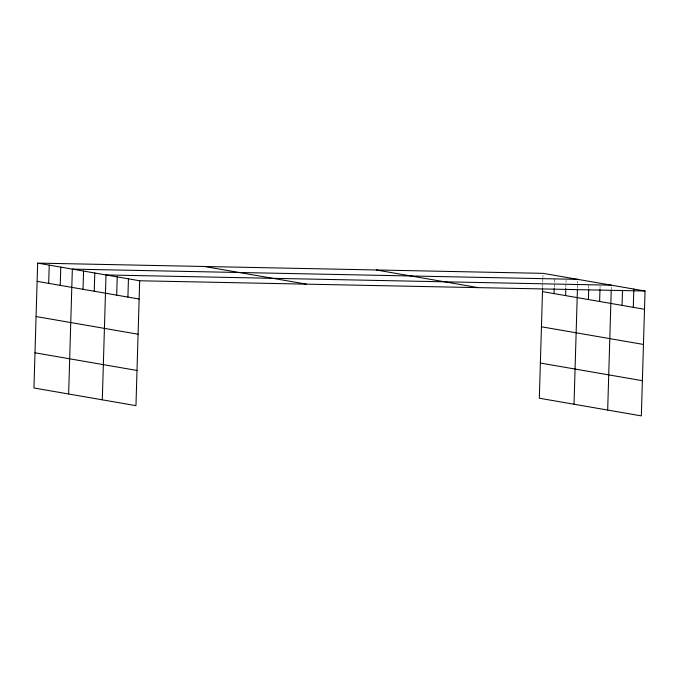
<?xml version="1.0" encoding="UTF-8"?>
<svg xmlns="http://www.w3.org/2000/svg" width="679" height="679" viewBox="0 0 679 679"><rect width="100%" height="100%" fill="white"/><g stroke="black" fill="none" stroke-linecap="round" stroke-linejoin="round"><path stroke-width="0.51" stroke-dasharray="3.4 2.55" d="M542.614 287.548L542.733 283.491M542.767 282.481L542.886 278.424M542.911 277.405L542.979 275.377M554.234 287.523L554.353 283.466M554.387 282.447L554.505 278.398M565.862 287.497L565.98 283.44M566.006 282.422L566.065 280.393M577.447 288.482L577.566 284.425M577.6 283.415L577.659 281.386M588.735 288.397L588.854 284.34M600.015 288.312L600.075 286.283M611.261 289.237L611.329 287.217"/><path stroke-width="1.02" d="M37.659 263.113L33.95 387.989L135.961 405.652L139.67 280.775L37.659 263.113L543.039 273.348L645.05 291.011L641.341 415.887L539.33 398.225L542.58 288.558M48.676 283.364L49.219 265.116M60.236 285.367L60.779 267.11M68.638 393.99L72.339 269.113L577.719 279.358M83.025 289.305L83.559 271.057M94.245 291.249L94.788 273M102.3 399.821L106.009 274.944L611.389 285.188M116.686 295.136L117.229 276.888M127.907 297.079L128.45 278.831M554.056 293.6L554.208 288.533M565.615 295.603L565.828 288.507M574.018 404.234L577.422 289.492M588.404 299.549L588.701 289.407M599.625 301.493L599.981 289.322M607.68 410.065L611.236 290.256M622.066 305.38L622.516 290.171M633.286 307.324L633.83 289.067M139.67 280.775L645.05 291.011M542.496 291.605L644.507 309.268M376.259 269.97L478.271 287.633M204.43 266.491L306.45 284.153M541.452 326.786L643.463 344.448M540.374 363.044L642.385 380.707M37.116 281.361L139.127 299.023M36.072 316.55L138.083 334.212M34.994 352.8L137.005 370.462"/></g></svg>
